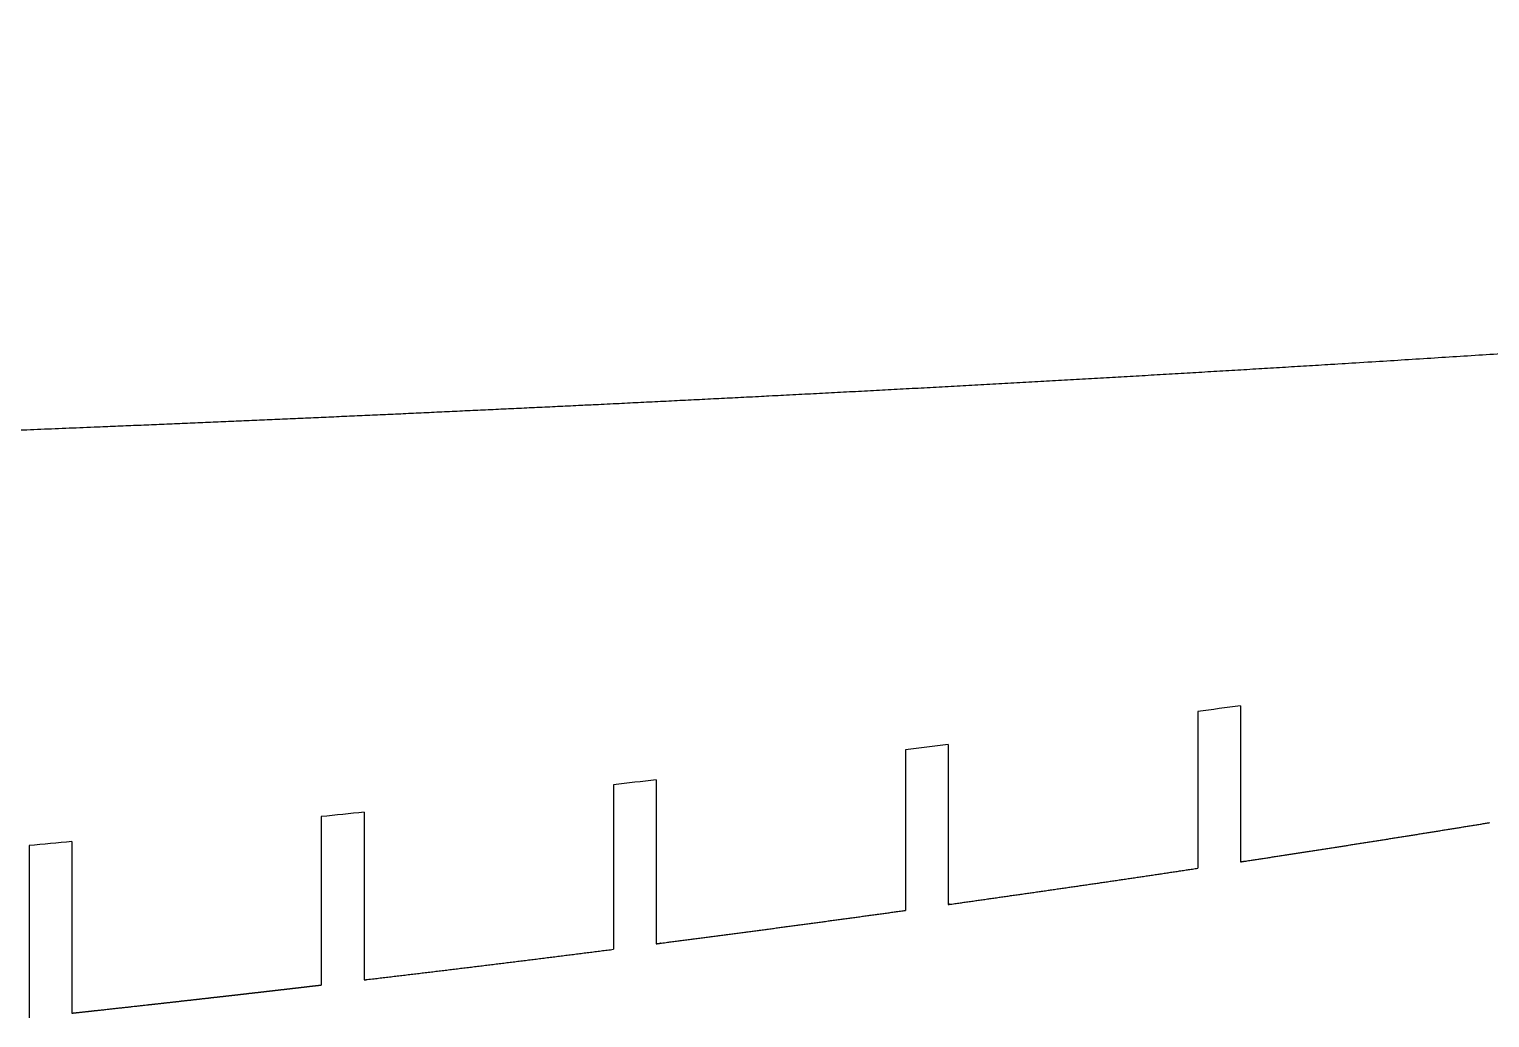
# Model space of a CAD drawing. Header units: metres. Extents: x 0 to 2032, y 0 to 115.
# Drawn here: x 1651.1 to 1781.1, y 26.9 to 114.9 of the extents above; entities that cross this region are included whole.
import ezdxf

# ---------------------------------------------------------------- set-up
doc = ezdxf.new("R2010")
doc.units = ezdxf.units.M

msp = doc.modelspace()

# ---------------------------------------------------------------- linework, layer by layer
for p, q in [((1758.9, 54.7), (1758.9, 40.81)), ((1755.1, 54.18), (1755.1, 40.24)), ((1729.1, 50.78), (1729.1, 36.49)), ((1732.9, 51.26), (1732.9, 37.02)), ((1706.9, 48.1), (1706.9, 33.52)), ((1703.1, 47.67), (1703.1, 33.03)), ((1677.1, 44.83), (1677.1, 29.85)), ((1680.9, 45.23), (1680.9, 30.3)), ((1651.1, 42.25), (1651.1, 26.94)), ((1654.9, 42.61), (1654.9, 27.35))]:
    msp.add_line(p, q)
for points, degree, knots in [([(2032, 109.87), (2032, 109.87), (2032, 109.87), (2032, 109.87), (2032, 109.87), (2032, 109.87), (2032, 109.87), (2032, 109.87), (2032, 109.87), (2032, 109.87), (2032, 109.87), (2032, 109.87), (2032, 109.87), (2032, 109.87), (2032, 109.87), (2032, 109.87), (2032, 109.87), (2032, 109.87), (2032, 109.87), (2032, 109.87), (2032, 109.87), (2032, 109.87), (2032, 109.87), (2032, 109.87), (2032, 109.87), (2032, 109.87), (2032, 109.87), (2032, 109.87), (2032, 109.87), (2032, 109.87), (2032, 109.87), (2032, 109.87), (2032, 109.87), (2032, 109.87), (2032, 109.87), (2032, 109.87), (2032, 109.87), (2032, 109.87), (2032, 109.87), (2032, 109.87), (2032, 109.87), (2032, 109.87), (2032, 109.87), (2032, 109.87), (2032, 109.88), (2032, 109.91), (2032, 109.95), (2032, 110.02), (2032, 110.11), (2031.99, 110.2), (2031.99, 110.26), (2031.97, 110.57), (2031.95, 110.86), (2031.91, 111.15), (2031.86, 111.43), (2031.79, 111.71), (2031.71, 111.99), (2031.61, 112.26), (2031.29, 112.93), (2031.04, 113.32), (2030.73, 113.66), (2030.37, 113.96), (2029.98, 114.19), (2029.55, 114.38), (2029.11, 114.52), (2028.29, 114.72), (2027.9, 114.79), (2027.5, 114.84), (2027.11, 114.87), (2026.71, 114.88), (2026.31, 114.89), (2025.91, 114.88), (2024.98, 114.85), (2024.45, 114.81), (2023.91, 114.76), (2023.38, 114.7), (2022.85, 114.64), (2022.32, 114.56), (2021.79, 114.48), (2020.59, 114.29), (2019.92, 114.17), (2019.25, 114.05), (2018.58, 113.92), (2017.91, 113.79), (2017.25, 113.65), (2016.58, 113.51), (2015.1, 113.2), (2014.29, 113.02), (2013.48, 112.84), (2012.67, 112.66), (2011.86, 112.48), (2011.05, 112.3), (2010.24, 112.12), (2008.88, 111.81), (2008.33, 111.69), (2007.77, 111.56), (2007.21, 111.44), (2006.63, 111.31), (2006.05, 111.18), (2005.46, 111.05), (2004.23, 110.78), (2003.61, 110.64), (2002.98, 110.51), (2002.36, 110.37), (2001.73, 110.24), (2001.1, 110.1), (2000.48, 109.97), (1996.77, 109.2), (1993.67, 108.58), (1990.58, 107.98), (1987.48, 107.4), (1984.38, 106.84), (1981.27, 106.3), (1978.16, 105.78), (1970.71, 104.56), (1966.37, 103.87), (1962.02, 103.22), (1957.67, 102.58), (1953.31, 101.97), (1948.95, 101.38), (1944.59, 100.8), (1936.94, 99.82), (1933.64, 99.41), (1930.34, 99), (1927.04, 98.61), (1923.74, 98.22), (1920.44, 97.84), (1917.14, 97.47), (1911.04, 96.79), (1908.24, 96.49), (1905.45, 96.19), (1902.65, 95.9), (1899.85, 95.61), (1897.06, 95.32), (1894.26, 95.04), (1880.44, 93.67), (1869.41, 92.63), (1858.38, 91.66), (1847.34, 90.73), (1836.3, 89.84), (1825.26, 89), (1814.21, 88.19), (1795.65, 86.89), (1788.13, 86.38), (1780.61, 85.89), (1773.09, 85.41), (1765.57, 84.95), (1758.05, 84.5), (1750.53, 84.06), (1736.54, 83.27), (1730.06, 82.92), (1723.59, 82.57), (1717.12, 82.24), (1710.65, 81.91), (1704.18, 81.59), (1697.7, 81.28), (1688.82, 80.87), (1686.42, 80.75), (1684.01, 80.64), (1681.6, 80.53), (1679.2, 80.43), (1676.79, 80.32), (1674.38, 80.21), (1651.35, 79.21), (1630.73, 78.4), (1610.1, 77.65), (1589.47, 76.96), (1568.83, 76.32), (1548.2, 75.72), (1527.56, 75.17), (1495.72, 74.39), (1484.51, 74.13), (1473.3, 73.87), (1462.09, 73.63), (1450.88, 73.4), (1439.67, 73.18), (1428.46, 72.97), (1413.04, 72.7), (1408.83, 72.62), (1404.62, 72.55), (1400.4, 72.48), (1396.18, 72.41), (1391.95, 72.34), (1387.73, 72.28), (1379.69, 72.15), (1375.88, 72.09), (1372.08, 72.04), (1368.27, 71.98), (1364.46, 71.93), (1360.65, 71.87), (1356.84, 71.82), (1325.7, 71.4), (1298.36, 71.09), (1271.02, 70.83), (1243.69, 70.61), (1216.35, 70.44), (1189.01, 70.3), (1161.67, 70.18), (1120.79, 70.05), (1107.24, 70.01), (1093.69, 69.98), (1080.14, 69.95), (1066.6, 69.93), (1053.05, 69.91), (1039.5, 69.89), (1022.99, 69.87), (1020.03, 69.86), (1017.07, 69.86), (1014.1, 69.86), (1011.14, 69.85), (1008.18, 69.85), (1005.21, 69.85), (978.54, 69.82), (954.83, 69.8), (931.13, 69.78), (907.42, 69.77), (883.71, 69.76), (860, 69.75), (836.3, 69.75), (801.16, 69.75), (789.73, 69.74), (778.3, 69.74), (766.87, 69.74), (755.44, 69.74), (744.01, 69.75), (732.58, 69.75), (717.34, 69.75), (713.53, 69.75), (709.72, 69.75), (705.91, 69.75), (702.1, 69.75), (698.29, 69.75), (694.48, 69.75), (686.44, 69.75), (682.2, 69.75), (677.97, 69.75), (673.74, 69.75), (669.51, 69.75), (665.27, 69.75), (661.04, 69.75), (627.14, 69.76), (597.48, 69.76), (567.81, 69.77), (538.14, 69.78), (508.47, 69.8), (478.81, 69.83), (449.14, 69.88), (414.69, 69.95), (409.9, 69.96), (405.11, 69.98), (400.32, 69.99), (395.53, 70), (390.74, 70.01), (385.96, 70.03), (379.01, 70.05), (376.86, 70.05), (374.71, 70.06), (372.58, 70.07), (370.45, 70.07), (368.32, 70.08), (366.21, 70.09), (359.01, 70.11), (356.16, 70.12), (353.8, 70.13), (350.84, 70.14), (346.83, 70.16), (341.98, 70.18), (337.15, 70.2), (319.73, 70.28), (305.65, 70.35), (291.57, 70.42), (277.49, 70.51), (263.41, 70.6), (249.34, 70.71), (235.26, 70.82), (212.62, 71.02), (204.06, 71.1), (195.51, 71.18), (186.95, 71.27), (178.4, 71.36), (169.84, 71.46), (161.28, 71.56), (151.46, 71.68), (150.2, 71.7), (148.95, 71.71), (147.71, 71.73), (146.48, 71.75), (145.25, 71.76), (144.03, 71.78), (140.39, 71.83), (138, 71.86), (135.64, 71.89), (133.31, 71.93), (131, 71.96), (128.73, 71.99), (126.49, 72.03), (117.32, 72.17), (110.37, 72.28), (103.41, 72.4), (96.46, 72.54), (89.51, 72.69), (82.55, 72.86), (75.6, 73.06), (66.13, 73.38), (63.62, 73.47), (61.1, 73.57), (58.58, 73.68), (56.06, 73.79), (53.55, 73.91), (51.03, 74.04), (47.38, 74.25), (46.27, 74.31), (45.18, 74.38), (44.1, 74.45), (43.04, 74.51), (41.99, 74.59), (40.96, 74.66), (38.85, 74.81), (37.77, 74.89), (36.7, 74.98), (35.66, 75.06), (34.63, 75.15), (33.62, 75.24), (32.63, 75.33), (30.61, 75.52), (29.56, 75.63), (28.52, 75.74), (27.47, 75.85), (26.42, 75.96), (25.37, 76.08), (24.32, 76.19), (22.4, 76.4), (21.52, 76.49), (20.64, 76.59), (19.76, 76.68), (18.88, 76.76), (18, 76.84), (17.12, 76.91), (15.55, 77.02), (14.89, 77.06), (14.24, 77.09), (13.6, 77.11), (12.99, 77.13), (12.39, 77.13), (11.81, 77.12), (10.7, 77.08), (10.15, 77.05), (9.6, 77), (9.06, 76.95), (8.51, 76.87), (7.97, 76.77), (7.44, 76.65), (6.44, 76.36), (5.97, 76.2), (5.51, 76.02), (5.06, 75.81), (4.62, 75.56), (4.21, 75.29), (3.82, 74.99), (3.04, 74.28), (2.66, 73.87), (2.31, 73.43), (2.01, 72.96), (1.74, 72.47), (1.5, 71.96), (1.29, 71.44), (0.97, 70.52), (0.85, 70.12), (0.74, 69.71), (0.65, 69.31), (0.56, 68.89), (0.49, 68.48), (0.42, 68.07), (0.3, 67.13), (0.24, 66.61), (0.19, 66.08), (0.16, 65.56), (0.13, 65.03), (0.11, 64.5), (0.1, 63.98), (0.1, 63.45)], 8, [0, 0, 0, 0, 0, 0, 0, 0, 0, 0, 0, 0, 0, 0, 0, 0, 0, 0, 0, 0, 0, 0, 0, 0, 0, 0, 0, 0, 0, 0, 0, 0, 0, 0, 0, 0, 0, 0, 0.000521, 0.000521, 0.000521, 0.000521, 0.000521, 0.000521, 0.000521, 0.000598, 0.000598, 0.000598, 0.000598, 0.000598, 0.000598, 0.000598, 0.00068, 0.00068, 0.00068, 0.00068, 0.00068, 0.00068, 0.00068, 0.001767, 0.001767, 0.001767, 0.001767, 0.001767, 0.001767, 0.001767, 0.003481, 0.003481, 0.003481, 0.003481, 0.003481, 0.003481, 0.003481, 0.004996, 0.004996, 0.004996, 0.004996, 0.004996, 0.004996, 0.004996, 0.00703, 0.00703, 0.00703, 0.00703, 0.00703, 0.00703, 0.00703, 0.009624, 0.009624, 0.009624, 0.009624, 0.009624, 0.009624, 0.009624, 0.012783, 0.012783, 0.012783, 0.012783, 0.012783, 0.012783, 0.012783, 0.0149, 0.0149, 0.0149, 0.0149, 0.0149, 0.0149, 0.0149, 0.017114, 0.017114, 0.017114, 0.017114, 0.017114, 0.017114, 0.017114, 0.028012, 0.028012, 0.028012, 0.028012, 0.028012, 0.028012, 0.028012, 0.043213, 0.043213, 0.043213, 0.043213, 0.043213, 0.043213, 0.043213, 0.054699, 0.054699, 0.054699, 0.054699, 0.054699, 0.054699, 0.054699, 0.06442, 0.06442, 0.06442, 0.06442, 0.06442, 0.06442, 0.06442, 0.102702, 0.102702, 0.102702, 0.102702, 0.102702, 0.102702, 0.102702, 0.128746, 0.128746, 0.128746, 0.128746, 0.128746, 0.128746, 0.128746, 0.151146, 0.151146, 0.151146, 0.151146, 0.151146, 0.151146, 0.151146, 0.159473, 0.159473, 0.159473, 0.159473, 0.159473, 0.159473, 0.159473, 0.230825, 0.230825, 0.230825, 0.230825, 0.230825, 0.230825, 0.230825, 0.269579, 0.269579, 0.269579, 0.269579, 0.269579, 0.269579, 0.269579, 0.284124, 0.284124, 0.284124, 0.284124, 0.284124, 0.284124, 0.284124, 0.297226, 0.297226, 0.297226, 0.297226, 0.297226, 0.297226, 0.297226, 0.391271, 0.391271, 0.391271, 0.391271, 0.391271, 0.391271, 0.391271, 0.437874, 0.437874, 0.437874, 0.437874, 0.437874, 0.437874, 0.437874, 0.448068, 0.448068, 0.448068, 0.448068, 0.448068, 0.448068, 0.448068, 0.529622, 0.529622, 0.529622, 0.529622, 0.529622, 0.529622, 0.529622, 0.568941, 0.568941, 0.568941, 0.568941, 0.568941, 0.568941, 0.568941, 0.582048, 0.582048, 0.582048, 0.582048, 0.582048, 0.582048, 0.582048, 0.596608, 0.596608, 0.596608, 0.596608, 0.596608, 0.596608, 0.596608, 0.698664, 0.698664, 0.698664, 0.698664, 0.698664, 0.698664, 0.698664, 0.715136, 0.715136, 0.715136, 0.715136, 0.715136, 0.715136, 0.715136, 0.722561, 0.722561, 0.722561, 0.722561, 0.722561, 0.722561, 0.722561, 0.740507, 0.740507, 0.740507, 0.740507, 0.740507, 0.740507, 0.740507, 0.816251, 0.816251, 0.816251, 0.816251, 0.816251, 0.816251, 0.816251, 0.862282, 0.862282, 0.862282, 0.862282, 0.862282, 0.862282, 0.862282, 0.86909, 0.86909, 0.86909, 0.86909, 0.86909, 0.86909, 0.86909, 0.882706, 0.882706, 0.882706, 0.882706, 0.882706, 0.882706, 0.882706, 0.925478, 0.925478, 0.925478, 0.925478, 0.925478, 0.925478, 0.925478, 0.940974, 0.940974, 0.940974, 0.940974, 0.940974, 0.940974, 0.940974, 0.947936, 0.947936, 0.947936, 0.947936, 0.947936, 0.947936, 0.947936, 0.955531, 0.955531, 0.955531, 0.955531, 0.955531, 0.955531, 0.955531, 0.963733, 0.963733, 0.963733, 0.963733, 0.963733, 0.963733, 0.963733, 0.970613, 0.970613, 0.970613, 0.970613, 0.970613, 0.970613, 0.970613, 0.975944, 0.975944, 0.975944, 0.975944, 0.975944, 0.975944, 0.975944, 0.981129, 0.981129, 0.981129, 0.981129, 0.981129, 0.981129, 0.981129, 0.985794, 0.985794, 0.985794, 0.985794, 0.985794, 0.985794, 0.985794, 0.991061, 0.991061, 0.991061, 0.991061, 0.991061, 0.991061, 0.991061, 0.99502, 0.99502, 0.99502, 0.99502, 0.99502, 0.99502, 0.99502, 1, 1, 1, 1, 1, 1, 1, 1, 1]), ([(1758.9, 40.81), (1758.92, 40.81), (1758.96, 40.82), (1759.04, 40.83), (1759.15, 40.85), (1759.28, 40.87), (1759.4, 40.88), (1762.58, 41.37), (1765.67, 41.84), (1768.76, 42.32), (1771.84, 42.81), (1774.93, 43.3), (1778.02, 43.8), (1781.1, 44.3)], 7, [0, 0, 0, 0, 0, 0, 0, 0, 0.028873, 0.028873, 0.028873, 0.028873, 0.028873, 0.028873, 1, 1, 1, 1, 1, 1, 1, 1]), ([(1732.9, 37.02), (1732.93, 37.02), (1732.95, 37.02), (1732.98, 37.03), (1733, 37.03), (1733.03, 37.03), (1736.73, 37.55), (1740.41, 38.08), (1744.08, 38.6), (1747.76, 39.14), (1751.43, 39.68), (1755.1, 40.24)], 6, [0, 0, 0, 0, 0, 0, 0, 0.007067, 0.007067, 0.007067, 0.007067, 0.007067, 1, 1, 1, 1, 1, 1, 1]), ([(1706.9, 33.52), (1706.91, 33.52), (1706.98, 33.53), (1707.09, 33.54), (1707.22, 33.56), (1707.35, 33.58), (1711.05, 34.06), (1714.67, 34.53), (1718.28, 35.01), (1721.88, 35.5), (1725.49, 35.99), (1729.1, 36.49)], 6, [0, 0, 0, 0, 0, 0, 0, 0.026135, 0.026135, 0.026135, 0.026135, 0.026135, 1, 1, 1, 1, 1, 1, 1]), ([(1680.9, 30.3), (1680.92, 30.3), (1680.94, 30.31), (1680.96, 30.31), (1680.98, 30.31), (1681.02, 30.32), (1681.05, 30.32), (1681.07, 30.32), (1681.09, 30.33), (1685.52, 30.85), (1689.91, 31.38), (1694.31, 31.92), (1698.71, 32.47), (1703.1, 33.03)], 5, [0, 0, 0, 0, 0, 0, 0.004445, 0.004445, 0.004445, 0.004445, 0.009787, 0.009787, 0.009787, 0.009787, 1, 1, 1, 1, 1, 1]), ([(1654.9, 27.35), (1654.92, 27.35), (1654.94, 27.35), (1654.96, 27.35), (1654.98, 27.36), (1655, 27.36), (1655.02, 27.36), (1655.04, 27.36), (1655.09, 27.37), (1655.11, 27.37), (1655.14, 27.37), (1655.17, 27.38), (1655.2, 27.38), (1655.23, 27.38), (1655.25, 27.39), (1655.31, 27.39), (1655.35, 27.4), (1655.38, 27.4), (1655.41, 27.4), (1655.44, 27.41), (1655.47, 27.41), (1655.5, 27.41), (1655.55, 27.42), (1655.57, 27.42), (1655.59, 27.42), (1655.61, 27.43), (1655.63, 27.43), (1655.65, 27.43), (1655.67, 27.43), (1655.72, 27.44), (1655.75, 27.44), (1655.78, 27.44), (1655.81, 27.45), (1655.84, 27.45), (1655.87, 27.45), (1655.91, 27.46), (1655.97, 27.46), (1656, 27.47), (1656.03, 27.47), (1656.06, 27.47), (1656.09, 27.48), (1656.12, 27.48), (1656.15, 27.48), (1656.21, 27.49), (1656.24, 27.49), (1656.26, 27.5), (1656.29, 27.5), (1656.31, 27.5), (1656.34, 27.5), (1656.36, 27.51), (1656.42, 27.51), (1656.44, 27.52), (1656.47, 27.52), (1656.5, 27.52), (1656.53, 27.53), (1656.56, 27.53), (1656.58, 27.53), (1656.64, 27.54), (1656.67, 27.54), (1656.7, 27.54), (1656.74, 27.55), (1656.77, 27.55), (1656.8, 27.56), (1656.83, 27.56), (1656.88, 27.56), (1656.9, 27.57), (1656.92, 27.57), (1656.94, 27.57), (1656.96, 27.57), (1656.98, 27.57), (1657, 27.58), (1657.04, 27.58), (1657.07, 27.59), (1657.11, 27.59), (1657.15, 27.59), (1657.19, 27.6), (1657.23, 27.6), (1657.26, 27.61), (1657.29, 27.61), (1657.34, 27.61), (1657.4, 27.62), (1657.46, 27.63), (1657.5, 27.63), (1657.52, 27.63), (1657.55, 27.64), (1657.6, 27.64), (1657.62, 27.65), (1657.65, 27.65), (1657.67, 27.65), (1657.69, 27.65), (1657.71, 27.66), (1657.74, 27.66), (1657.79, 27.66), (1657.82, 27.67), (1657.84, 27.67), (1657.87, 27.67), (1657.9, 27.68), (1657.93, 27.68), (1657.96, 27.68), (1658.02, 27.69), (1658.05, 27.69), (1658.08, 27.7), (1658.12, 27.7), (1658.15, 27.7), (1658.19, 27.71), (1658.22, 27.71), (1658.27, 27.72), (1658.29, 27.72), (1658.31, 27.72), (1658.33, 27.72), (1658.35, 27.73), (1658.37, 27.73), (1658.39, 27.73), (1658.44, 27.74), (1658.47, 27.74), (1658.5, 27.74), (1658.53, 27.75), (1658.56, 27.75), (1658.6, 27.75), (1658.63, 27.76), (1658.7, 27.76), (1658.74, 27.77), (1658.78, 27.77), (1658.83, 27.78), (1658.87, 27.78), (1658.91, 27.79), (1658.95, 27.79), (1659.03, 27.8), (1659.06, 27.8), (1659.09, 27.81), (1659.12, 27.81), (1659.16, 27.81), (1659.2, 27.82), (1659.25, 27.82), (1659.3, 27.83), (1659.32, 27.83), (1659.34, 27.84), (1659.36, 27.84), (1659.38, 27.84), (1659.4, 27.84), (1659.42, 27.84), (1659.46, 27.85), (1659.48, 27.85), (1659.5, 27.85), (1659.52, 27.85), (1659.54, 27.86), (1659.56, 27.86), (1659.58, 27.86), (1659.62, 27.87), (1659.64, 27.87), (1659.66, 27.87), (1659.68, 27.87), (1659.7, 27.87), (1659.72, 27.88), (1659.74, 27.88), (1659.79, 27.88), (1659.82, 27.89), (1659.85, 27.89), (1659.88, 27.89), (1659.91, 27.9), (1659.94, 27.9), (1659.97, 27.9), (1660.03, 27.91), (1660.06, 27.91), (1660.09, 27.92), (1660.13, 27.92), (1660.16, 27.93), (1660.19, 27.93), (1660.22, 27.93), (1660.27, 27.94), (1660.29, 27.94), (1660.31, 27.94), (1660.33, 27.94), (1660.35, 27.95), (1660.37, 27.95), (1660.39, 27.95), (1660.46, 27.96), (1660.5, 27.96), (1660.53, 27.97), (1660.57, 27.97), (1660.6, 27.97), (1660.64, 27.98), (1660.67, 27.98), (1660.73, 27.99), (1660.76, 27.99), (1660.8, 28), (1660.83, 28), (1660.86, 28), (1660.9, 28.01), (1660.93, 28.01), (1660.99, 28.02), (1661.02, 28.02), (1661.04, 28.02), (1661.07, 28.03), (1661.09, 28.03), (1661.12, 28.03), (1661.14, 28.03), (1661.2, 28.04), (1661.23, 28.04), (1661.26, 28.05), (1661.29, 28.05), (1661.32, 28.05), (1661.35, 28.06), (1661.38, 28.06), (1661.45, 28.07), (1661.47, 28.07), (1661.49, 28.07), (1661.53, 28.08), (1661.59, 28.08), (1661.65, 28.09), (1661.7, 28.1), (1661.74, 28.1), (1661.79, 28.11), (1661.83, 28.11), (1661.87, 28.12), (1661.91, 28.12), (1661.95, 28.12), (1662, 28.13), (1662.06, 28.14), (1662.08, 28.14), (1662.1, 28.14), (1662.13, 28.14), (1662.15, 28.15), (1662.17, 28.15), (1662.19, 28.15), (1662.24, 28.16), (1662.27, 28.16), (1662.29, 28.16), (1662.32, 28.17), (1662.34, 28.17), (1662.37, 28.17), (1662.39, 28.17), (1662.43, 28.18), (1662.45, 28.18), (1662.47, 28.18), (1662.48, 28.18), (1662.5, 28.19), (1662.52, 28.19), (1662.53, 28.19), (1662.58, 28.19), (1662.61, 28.2), (1662.63, 28.2), (1662.66, 28.2), (1662.69, 28.21), (1662.72, 28.21), (1662.75, 28.21), (1662.79, 28.22), (1662.83, 28.22), (1662.87, 28.23), (1662.9, 28.23), (1662.94, 28.23), (1662.97, 28.24), (1662.99, 28.24), (1663.04, 28.25), (1663.05, 28.25), (1663.07, 28.25), (1663.09, 28.25), (1663.1, 28.25), (1663.12, 28.25), (1663.14, 28.26), (1663.18, 28.26), (1663.21, 28.26), (1663.24, 28.27), (1663.27, 28.27), (1663.29, 28.27), (1663.32, 28.28), (1663.35, 28.28), (1663.4, 28.29), (1663.43, 28.29), (1663.47, 28.29), (1663.52, 28.3), (1663.57, 28.31), (1663.61, 28.31), (1663.65, 28.31), (1663.69, 28.32), (1663.71, 28.32), (1663.72, 28.32), (1663.74, 28.32), (1663.76, 28.33), (1663.78, 28.33), (1663.8, 28.33), (1663.85, 28.34), (1663.88, 28.34), (1663.91, 28.34), (1663.94, 28.35), (1663.98, 28.35), (1664.01, 28.35), (1664.04, 28.36), (1664.1, 28.36), (1664.13, 28.37), (1664.17, 28.37), (1664.2, 28.38), (1664.23, 28.38), (1664.27, 28.38), (1664.3, 28.39), (1664.37, 28.39), (1664.41, 28.4), (1664.44, 28.4), (1664.48, 28.41), (1664.52, 28.41), (1664.55, 28.42), (1664.59, 28.42), (1664.64, 28.43), (1664.66, 28.43), (1664.68, 28.43), (1664.7, 28.43), (1664.72, 28.43), (1664.74, 28.44), (1664.76, 28.44), (1664.8, 28.44), (1664.82, 28.45), (1664.85, 28.45), (1664.87, 28.45), (1664.89, 28.45), (1664.91, 28.46), (1664.94, 28.46), (1664.98, 28.46), (1665, 28.47), (1665.02, 28.47), (1665.04, 28.47), (1665.05, 28.47), (1665.07, 28.47), (1665.09, 28.48), (1665.14, 28.48), (1665.17, 28.49), (1665.2, 28.49), (1665.24, 28.49), (1665.27, 28.5), (1665.3, 28.5), (1665.33, 28.5), (1665.4, 28.51), (1665.44, 28.51), (1665.47, 28.52), (1665.51, 28.52), (1665.55, 28.53), (1665.59, 28.53), (1665.63, 28.54), (1665.69, 28.54), (1665.71, 28.55), (1665.74, 28.55), (1665.76, 28.55), (1665.78, 28.55), (1665.8, 28.56), (1665.82, 28.56), (1665.88, 28.56), (1665.9, 28.57), (1665.93, 28.57), (1665.97, 28.57), (1666.01, 28.58), (1666.05, 28.58), (1666.09, 28.59), (1666.14, 28.59), (1666.17, 28.6), (1666.2, 28.6), (1666.23, 28.6), (1666.27, 28.61), (1666.3, 28.61), (1666.33, 28.62), (1666.39, 28.62), (1666.42, 28.63), (1666.46, 28.63), (1666.49, 28.63), (1666.52, 28.64), (1666.56, 28.64), (1666.59, 28.65), (1666.65, 28.65), (1666.68, 28.66), (1666.71, 28.66), (1666.73, 28.66), (1666.76, 28.66), (1666.79, 28.67), (1666.82, 28.67), (1666.88, 28.68), (1666.92, 28.68), (1666.95, 28.69), (1666.99, 28.69), (1667.03, 28.69), (1667.06, 28.7), (1667.1, 28.7), (1667.16, 28.71), (1667.18, 28.71), (1667.21, 28.72), (1667.23, 28.72), (1667.26, 28.72), (1667.28, 28.72), (1667.31, 28.73), (1667.37, 28.73), (1667.39, 28.74), (1667.42, 28.74), (1667.45, 28.74), (1667.49, 28.75), (1667.54, 28.75), (1667.58, 28.76), (1667.63, 28.76), (1667.66, 28.77), (1667.69, 28.77), (1667.72, 28.77), (1667.75, 28.78), (1667.78, 28.78), (1667.81, 28.78), (1667.86, 28.79), (1667.88, 28.79), (1667.9, 28.79), (1667.92, 28.8), (1667.94, 28.8), (1667.96, 28.8), (1667.98, 28.8), (1668.03, 28.81), (1668.05, 28.81), (1668.08, 28.81), (1668.12, 28.82), (1668.17, 28.82), (1668.23, 28.83), (1668.28, 28.84), (1668.32, 28.84), (1668.35, 28.84), (1668.38, 28.85), (1668.41, 28.85), (1668.44, 28.85), (1668.47, 28.86), (1668.5, 28.86), (1668.55, 28.87), (1668.57, 28.87), (1668.59, 28.87), (1668.62, 28.88), (1668.64, 28.88), (1668.66, 28.88), (1668.68, 28.88), (1668.74, 28.89), (1668.78, 28.89), (1668.81, 28.9), (1668.85, 28.9), (1668.89, 28.91), (1668.92, 28.91), (1668.96, 28.91), (1669.06, 28.93), (1669.1, 28.93), (1669.12, 28.93), (1669.16, 28.94), (1669.19, 28.94), (1669.24, 28.95), (1669.28, 28.95), (1669.32, 28.96), (1669.34, 28.96), (1669.35, 28.96), (1669.37, 28.96), (1669.39, 28.96), (1669.4, 28.96), (1669.42, 28.97), (1669.47, 28.97), (1669.5, 28.98), (1669.53, 28.98), (1669.57, 28.98), (1669.6, 28.99), (1669.63, 28.99), (1669.67, 28.99), (1669.73, 29), (1669.76, 29.01), (1669.8, 29.01), (1669.85, 29.02), (1669.9, 29.02), (1669.95, 29.03), (1670, 29.03), (1670.05, 29.04), (1670.07, 29.04), (1670.09, 29.04), (1670.11, 29.05), (1670.13, 29.05), (1670.15, 29.05), (1670.17, 29.05), (1670.21, 29.06), (1670.24, 29.06), (1670.27, 29.06), (1670.3, 29.07), (1670.32, 29.07), (1670.35, 29.07), (1670.38, 29.08), (1670.44, 29.08), (1670.46, 29.09), (1670.49, 29.09), (1670.53, 29.09), (1670.57, 29.1), (1670.61, 29.1), (1670.65, 29.11), (1670.74, 29.12), (1670.76, 29.12), (1670.78, 29.12), (1670.8, 29.12), (1670.84, 29.13), (1670.89, 29.14), (1670.95, 29.14), (1671.01, 29.15), (1671.04, 29.15), (1671.07, 29.16), (1671.1, 29.16), (1671.13, 29.16), (1671.16, 29.17), (1671.19, 29.17), (1671.24, 29.18), (1671.26, 29.18), (1671.28, 29.18), (1671.3, 29.18), (1671.32, 29.18), (1671.34, 29.19), (1671.36, 29.19), (1671.41, 29.19), (1671.44, 29.2), (1671.47, 29.2), (1671.5, 29.2), (1671.53, 29.21), (1671.56, 29.21), (1671.59, 29.22), (1671.65, 29.22), (1671.68, 29.23), (1671.71, 29.23), (1671.74, 29.23), (1671.77, 29.24), (1671.8, 29.24), (1671.83, 29.24), (1671.89, 29.25), (1671.92, 29.25), (1671.95, 29.26), (1671.98, 29.26), (1672.01, 29.26), (1672.04, 29.27), (1672.07, 29.27), (1672.14, 29.28), (1672.17, 29.28), (1672.2, 29.29), (1672.23, 29.29), (1672.27, 29.29), (1672.3, 29.3), (1672.33, 29.3), (1672.39, 29.31), (1672.44, 29.31), (1672.49, 29.32), (1672.53, 29.32), (1672.56, 29.33), (1672.58, 29.33), (1672.61, 29.33), (1672.69, 29.34), (1672.71, 29.34), (1672.73, 29.35), (1672.75, 29.35), (1672.77, 29.35), (1672.79, 29.35), (1672.81, 29.36), (1672.86, 29.36), (1672.89, 29.36), (1672.92, 29.37), (1672.95, 29.37), (1672.98, 29.38), (1673.01, 29.38), (1673.04, 29.38), (1673.1, 29.39), (1673.13, 29.39), (1673.16, 29.4), (1673.19, 29.4), (1673.22, 29.4), (1673.25, 29.41), (1673.28, 29.41), (1673.36, 29.42), (1673.41, 29.42), (1673.45, 29.43), (1673.5, 29.44), (1673.55, 29.44), (1673.59, 29.45), (1673.64, 29.45), (1674.08, 29.5), (1674.47, 29.55), (1674.86, 29.59), (1675.26, 29.64), (1675.65, 29.68), (1676.04, 29.73), (1676.43, 29.78), (1676.83, 29.82)], 8, [0, 0, 0, 0, 0, 0, 0, 0, 0, 0.00023, 0.00023, 0.00023, 0.00023, 0.00023, 0.00023, 0.00023, 0.000558, 0.000558, 0.000558, 0.000558, 0.000558, 0.000558, 0.000558, 0.000919, 0.000919, 0.000919, 0.000919, 0.000919, 0.000919, 0.000919, 0.001149, 0.001149, 0.001149, 0.001149, 0.001149, 0.001149, 0.001149, 0.001511, 0.001511, 0.001511, 0.001511, 0.001511, 0.001511, 0.001511, 0.001872, 0.001872, 0.001872, 0.001872, 0.001872, 0.001872, 0.001872, 0.002167, 0.002167, 0.002167, 0.002167, 0.002167, 0.002167, 0.002167, 0.002496, 0.002496, 0.002496, 0.002496, 0.002496, 0.002496, 0.002496, 0.002857, 0.002857, 0.002857, 0.002857, 0.002857, 0.002857, 0.002857, 0.003086, 0.003086, 0.003086, 0.003086, 0.003086, 0.003086, 0.003086, 0.003378, 0.003378, 0.003378, 0.003378, 0.003378, 0.003378, 0.003378, 0.003463, 0.003463, 0.003463, 0.003463, 0.003463, 0.003463, 0.003463, 0.003521, 0.003521, 0.003521, 0.003521, 0.003521, 0.003521, 0.003521, 0.003593, 0.003593, 0.003593, 0.003593, 0.003593, 0.003593, 0.003593, 0.003679, 0.003679, 0.003679, 0.003679, 0.003679, 0.003679, 0.003679, 0.003729, 0.003729, 0.003729, 0.003729, 0.003729, 0.003729, 0.003729, 0.003808, 0.003808, 0.003808, 0.003808, 0.003808, 0.003808, 0.003808, 0.003916, 0.003916, 0.003916, 0.003916, 0.003916, 0.003916, 0.003916, 0.004018, 0.004018, 0.004018, 0.004018, 0.004018, 0.004018, 0.004018, 0.004073, 0.004073, 0.004073, 0.004073, 0.004073, 0.004073, 0.004073, 0.004129, 0.004129, 0.004129, 0.004129, 0.004129, 0.004129, 0.004129, 0.004184, 0.004184, 0.004184, 0.004184, 0.004184, 0.004184, 0.004184, 0.004271, 0.004271, 0.004271, 0.004271, 0.004271, 0.004271, 0.004271, 0.004358, 0.004358, 0.004358, 0.004358, 0.004358, 0.004358, 0.004358, 0.004413, 0.004413, 0.004413, 0.004413, 0.004413, 0.004413, 0.004413, 0.004555, 0.004555, 0.004555, 0.004555, 0.004555, 0.004555, 0.004555, 0.004736, 0.004736, 0.004736, 0.004736, 0.004736, 0.004736, 0.004736, 0.004872, 0.004872, 0.004872, 0.004872, 0.004872, 0.004872, 0.004872, 0.005037, 0.005037, 0.005037, 0.005037, 0.005037, 0.005037, 0.005037, 0.005217, 0.005217, 0.005217, 0.005217, 0.005217, 0.005217, 0.005217, 0.00625, 0.00625, 0.00625, 0.00625, 0.00625, 0.00625, 0.00625, 0.0068, 0.0068, 0.0068, 0.0068, 0.0068, 0.0068, 0.0068, 0.007419, 0.007419, 0.007419, 0.007419, 0.007419, 0.007419, 0.007419, 0.007832, 0.007832, 0.007832, 0.007832, 0.007832, 0.007832, 0.007832, 0.00852, 0.00852, 0.00852, 0.00852, 0.00852, 0.00852, 0.00852, 0.008976, 0.008976, 0.008976, 0.008976, 0.008976, 0.008976, 0.008976, 0.009268, 0.009268, 0.009268, 0.009268, 0.009268, 0.009268, 0.009268, 0.009756, 0.009756, 0.009756, 0.009756, 0.009756, 0.009756, 0.009756, 0.010081, 0.010081, 0.010081, 0.010081, 0.010081, 0.010081, 0.010081, 0.010422, 0.010422, 0.010422, 0.010422, 0.010422, 0.010422, 0.010422, 0.010958, 0.010958, 0.010958, 0.010958, 0.010958, 0.010958, 0.010958, 0.011543, 0.011543, 0.011543, 0.011543, 0.011543, 0.011543, 0.011543, 0.012176, 0.012176, 0.012176, 0.012176, 0.012176, 0.012176, 0.012176, 0.012517, 0.012517, 0.012517, 0.012517, 0.012517, 0.012517, 0.012517, 0.012907, 0.012907, 0.012907, 0.012907, 0.012907, 0.012907, 0.012907, 0.013247, 0.013247, 0.013247, 0.013247, 0.013247, 0.013247, 0.013247, 0.013783, 0.013783, 0.013783, 0.013783, 0.013783, 0.013783, 0.013783, 0.014464, 0.014464, 0.014464, 0.014464, 0.014464, 0.014464, 0.014464, 0.014853, 0.014853, 0.014853, 0.014853, 0.014853, 0.014853, 0.014853, 0.015414, 0.015414, 0.015414, 0.015414, 0.015414, 0.015414, 0.015414, 0.01629, 0.01629, 0.01629, 0.01629, 0.01629, 0.01629, 0.01629, 0.017246, 0.017246, 0.017246, 0.017246, 0.017246, 0.017246, 0.017246, 0.018042, 0.018042, 0.018042, 0.018042, 0.018042, 0.018042, 0.018042, 0.019077, 0.019077, 0.019077, 0.019077, 0.019077, 0.019077, 0.019077, 0.019794, 0.019794, 0.019794, 0.019794, 0.019794, 0.019794, 0.019794, 0.020867, 0.020867, 0.020867, 0.020867, 0.020867, 0.020867, 0.020867, 0.022432, 0.022432, 0.022432, 0.022432, 0.022432, 0.022432, 0.022432, 0.023427, 0.023427, 0.023427, 0.023427, 0.023427, 0.023427, 0.023427, 0.02512, 0.02512, 0.02512, 0.02512, 0.02512, 0.02512, 0.02512, 0.032265, 0.032265, 0.032265, 0.032265, 0.032265, 0.032265, 0.032265, 0.03746, 0.03746, 0.03746, 0.03746, 0.03746, 0.03746, 0.03746, 0.045899, 0.045899, 0.045899, 0.045899, 0.045899, 0.045899, 0.045899, 0.062552, 0.062552, 0.062552, 0.062552, 0.062552, 0.062552, 0.062552, 0.073536, 0.073536, 0.073536, 0.073536, 0.073536, 0.073536, 0.073536, 0.095498, 0.095498, 0.095498, 0.095498, 0.095498, 0.095498, 0.095498, 0.112467, 0.112467, 0.112467, 0.112467, 0.112467, 0.112467, 0.112467, 0.123071, 0.123071, 0.123071, 0.123071, 0.123071, 0.123071, 0.123071, 0.138217, 0.138217, 0.138217, 0.138217, 0.138217, 0.138217, 0.138217, 0.155672, 0.155672, 0.155672, 0.155672, 0.155672, 0.155672, 0.155672, 0.217546, 0.217546, 0.217546, 0.217546, 0.217546, 0.217546, 0.217546, 0.279738, 0.279738, 0.279738, 0.279738, 0.279738, 0.279738, 0.279738, 0.319315, 0.319315, 0.319315, 0.319315, 0.319315, 0.319315, 0.319315, 0.381496, 0.381496, 0.381496, 0.381496, 0.381496, 0.381496, 0.381496, 0.443654, 0.443654, 0.443654, 0.443654, 0.443654, 0.443654, 0.443654, 0.50579, 0.50579, 0.50579, 0.50579, 0.50579, 0.50579, 0.50579, 0.57355, 0.57355, 0.57355, 0.57355, 0.57355, 0.57355, 0.57355, 0.620465, 0.620465, 0.620465, 0.620465, 0.620465, 0.620465, 0.620465, 0.634524, 0.634524, 0.634524, 0.634524, 0.634524, 0.634524, 0.634524, 0.656608, 0.656608, 0.656608, 0.656608, 0.656608, 0.656608, 0.656608, 0.678689, 0.678689, 0.678689, 0.678689, 0.678689, 0.678689, 0.678689, 0.712805, 0.712805, 0.712805, 0.712805, 0.712805, 0.712805, 0.712805, 1, 1, 1, 1, 1, 1, 1, 1, 1]), ([(1676.83, 29.82), (1676.83, 29.82), (1676.84, 29.82), (1676.84, 29.82), (1676.85, 29.82), (1676.85, 29.83), (1676.86, 29.83), (1676.89, 29.83), (1676.93, 29.83), (1676.96, 29.84), (1677, 29.84), (1677.03, 29.85), (1677.07, 29.85), (1677.1, 29.85)], 7, [0, 0, 0, 0, 0, 0, 0, 0, 0.1206276, 0.1206276, 0.1206276, 0.1206276, 0.1206276, 0.1206276, 0.9989705, 0.9989705, 0.9989705, 0.9989705, 0.9989705, 0.9989705, 0.9989705, 0.9989705])]:
    msp.add_open_spline(points, degree=degree, knots=knots)
for points in [[(1758.9, 54.7), (1757.63, 54.53), (1756.37, 54.35), (1755.1, 54.18)], [(1732.9, 51.26), (1731.63, 51.1), (1730.37, 50.94), (1729.1, 50.78)], [(1706.9, 48.1), (1705.63, 47.96), (1704.37, 47.81), (1703.1, 47.67)], [(1680.9, 45.23), (1679.63, 45.09), (1678.37, 44.96), (1677.1, 44.83)], [(1654.9, 42.61), (1653.63, 42.49), (1652.37, 42.37), (1651.1, 42.25)]]:
    msp.add_open_spline(points, degree=3)

doc.saveas('drawing.dxf')
